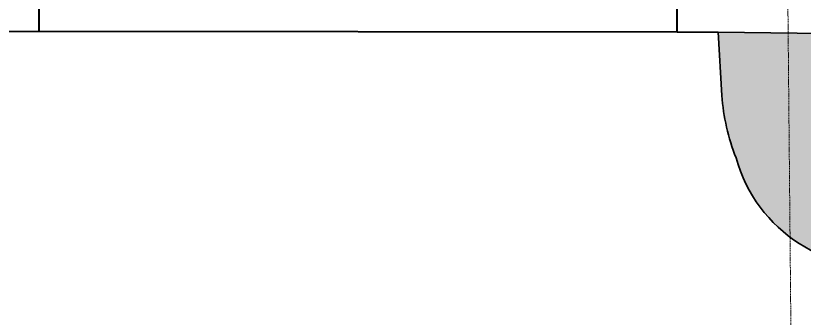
# Model space of a CAD drawing. Header units: millimetres. Extents: x 749182 to 2267578, y 70462 to 311449.
# Drawn here: x 1986673 to 1988751, y 76785 to 77581 of the extents above; entities that cross this region are included whole.
import ezdxf

# ---------------------------------------------------------------- set-up
doc = ezdxf.new("R2010")
doc.units = ezdxf.units.MM
doc.linetypes.add('ADSK_Сверху', pattern=[4.5, 3, -1.5])
for name, color, linetype, lineweight in [('Перекрытие', 7, 'Continuous', 18), ('Стены', 184, 'Continuous', 40), ('Стены разрез', 7, 'Continuous', 35)]:
    doc.layers.add(name, color=color, linetype=linetype, lineweight=lineweight)

# ---------------------------------------------------------------- blocks, each defined once
blk = doc.blocks.new('Существующие стены 1 эт - Существующие стены 1 эт-653793-01 План 1-го этажа маркировочный')
at = {"layer": 'Стены'}
for p, q in [((28513.3, 2222), (28513.6, 1922.7)), ((30195.8, 1921.6), (30195.4, 2216.4)), ((30195.8, 1921.6), (28513.6, 1922.7))]:
    blk.add_line(p, q, dxfattribs=at)
at = {"layer": 'Стены разрез'}
for p, q in [((28513.6, 1922.7), (28513.3, 2222)), ((30195.4, 2216.4), (30195.8, 1921.6)), ((27452.4, 1923.5), (28513.6, 1922.7)), ((30195.8, 1921.6), (30304, 1921.5)), ((30304, 1921.5), (31205.3, 1910.8))]:
    blk.add_line(p, q, dxfattribs=at)
blk = doc.blocks.new('Портик главного входа - Портик главного входа-658663-01 План 1-го этажа маркировочный')
at = {"layer": 'Стены'}
h = blk.add_hatch(color=256, dxfattribs=at)
h.paths.add_polyline_path([(22181.3, -2195.1), (22252.1, -2188.9), (22320.7, -2170.5), (22385.1, -2140.5), (22443.3, -2099.7), (22493.5, -2049.5), (22534.3, -1991.3), (22564.3, -1926.9), (22582.7, -1858.3), (22588.9, -1787.5), (22582.7, -1716.7), (22564.3, -1648.1), (22534.2, -1583.6), (22493.5, -1525.5), (22443.3, -1475.3), (22385.1, -1434.5), (22320.7, -1404.5), (22252.1, -1386.1), (22181.3, -1379.9), (22110.5, -1386.1), (22041.9, -1404.5), (21977.5, -1434.5), (21919.3, -1475.3), (21869.1, -1525.5), (21828.3, -1583.7), (21798.3, -1648.1), (21779.9, -1716.7), (21773.7, -1787.5), (21779.9, -1858.3), (21798.3, -1926.9), (21828.3, -1991.3), (21869.1, -2049.5), (21919.3, -2099.7), (21977.5, -2140.5), (22041.9, -2170.5), (22110.5, -2188.9)])
h.paths.add_polyline_path([(25122.4, -2192.3), (25192.9, -2186.2), (25261.2, -2167.9), (25325.3, -2138), (25383.2, -2097.4), (25433.2, -2047.4), (25473.7, -1989.5), (25503.9, -1924.3), (25521.9, -1857.1), (25528.1, -1786.7), (25521.9, -1716.2), (25503.6, -1647.9), (25473.6, -1583.6), (25433.2, -1525.9), (25383.2, -1475.9), (25325.3, -1435.4), (25261.2, -1405.5), (25192.9, -1387.2), (25122.4, -1381), (25052, -1387.2), (24983.7, -1405.5), (24919.6, -1435.4), (24861.7, -1475.9), (24811.7, -1525.9), (24771.1, -1583.9), (24741.3, -1647.9), (24723, -1716.2), (24716.8, -1786.7), (24723, -1857.1), (24741.3, -1925.4), (24771.1, -1989.5), (24811.7, -2047.4), (24861.7, -2097.4), (24919.6, -2138), (24983.7, -2167.9), (25052, -2186.2)])
h.paths.add_polyline_path([(28159.7, -2192.2), (28230.4, -2186), (28298.9, -2167.6), (28363.3, -2137.6), (28421.4, -2096.9), (28471.6, -2046.8), (28512.3, -1988.6), (28542.3, -1924.3), (28560.7, -1855.7), (28566.8, -1785), (28560.7, -1714.3), (28542.3, -1645.8), (28512.3, -1581.5), (28471.6, -1523.3), (28421.4, -1473.2), (28363.3, -1432.4), (28298.9, -1402.5), (28230.4, -1384.1), (28159.7, -1377.9), (28089, -1384.1), (28020.4, -1402.5), (27956.1, -1432.4), (27898, -1473.2), (27847.8, -1523.3), (27806.1, -1583.6), (27776.5, -1647.9), (27758.7, -1714.3), (27752.5, -1785), (27758.7, -1855.7), (27777.1, -1924.3), (27807.1, -1988.6), (27847.8, -2046.8), (27898, -2096.9), (27956.1, -2137.6), (28020.4, -2167.6), (28089, -2186)])
h.paths.add_polyline_path([(30184.6, -2189.9), (30184.6, -1372.4), (30157.5, -1372.4), (30088.4, -1382.7), (30021.9, -1404.7), (29960.1, -1437.7), (29904.9, -1480.7), (29857.8, -1532.5), (29820.2, -1591.5), (29793.3, -1656.1), (29777.7, -1724.4), (29774, -1794.3), (29782.3, -1863.8), (29802.4, -1930.9), (29833.5, -1993.6), (29874.9, -2050), (29925.3, -2098.6), (29983.2, -2137.9), (30047, -2166.7), (30114.8, -2184.2), (30184.2, -2189.9)])
h.paths.add_polyline_path([(20154.9, -2185.3), (20223.7, -2174.4), (20289.6, -2151.7), (20350.6, -2118.1), (20404.9, -2074.4), (20450.9, -2022), (20487.1, -1962.4), (20512.5, -1897.5), (20526.4, -1829.2), (20528.2, -1759.6), (20518, -1690.6), (20496, -1624.4), (20463, -1563.1), (20419.9, -1508.3), (20368, -1461.8), (20308.9, -1425), (20244.2, -1398.9), (20176.1, -1384.4), (20106.4, -1381.8), (20106.4, -2185.3), (20153.8, -2185.3)])
h.paths.add_polyline_path([(19707.3, -1170.1), (19896.6, -1170.1), (19892, -1101), (19875.6, -1033.6), (19848, -970), (19809.9, -912), (19762.6, -861.3), (19707.3, -819.5), (19645.7, -787.6), (19579.6, -766.7), (19510.9, -757.4), (19441.6, -759.9), (19373.8, -774.1), (19309.3, -799.7), (19250.1, -835.9), (19198, -881.6), (19154.4, -935.5), (19120.6, -996), (19097.7, -1061.5), (19086.1, -1129.8), (19086.1, -1170.1), (19645.7, -1170.1)])
h.paths.add_polyline_path([(31144.8, -1168), (31215.2, -1168), (31214.5, -1065.9), (31197, -1000.7), (31167.7, -936.9), (31128.2, -878.9), (31079.5, -828.2), (31023, -786.5), (30960.4, -754.8), (30893.3, -733.9), (30823.7, -724.6), (30753.5, -727.1), (30684.7, -741.3), (30619.2, -766.8), (30558.9, -802.8), (30505.5, -848.5), (30460.5, -902.4), (30425.2, -963.1), (30400.4, -1028.8), (30387.1, -1097.8), (30385.4, -1168), (31023, -1168)])
h.paths.add_polyline_path([(30758.4, 1304.5), (30824.8, 1315.5), (30888.3, 1337.8), (30947.1, 1370.6), (30999.3, 1413.1), (31043.5, 1463.9), (31078.3, 1521.5), (31103.9, 1590.2), (31116, 1650.2), (31117.7, 1717.5), (31204.8, 1717.5), (31205.3, 1910.8), (30304, 1921.5), (30313.9, 1754.8), (30320.7, 1698.8), (30333.2, 1643.7), (30351.3, 1590.2), (30374.7, 1527.1), (30408.5, 1468.9), (30451.9, 1417.5), (30503.5, 1374.2), (30561.7, 1340.4), (30624.9, 1317.1), (30691.1, 1305)])
h.paths.add_polyline_path([(19485.5, 1312.4), (19554.9, 1313.8), (19623, 1326.9), (19687.8, 1351.5), (19747.5, 1386.8), (19800.4, 1431.7), (19844.8, 1484.9), (19879.6, 1544.9), (19903.6, 1610), (19916.2, 1678.2), (19917, 1747.5), (19911.5, 1928.7), (19074.2, 1926.8), (19071.5, 1731.8), (19106.3, 1731.3), (19109.9, 1662), (19125.2, 1594.4), (19151.8, 1530.3), (19188.9, 1471.7), (19235.5, 1420.3), (19290.1, 1377.6), (19351.2, 1344.8), (19417, 1322.8)])
at = {"layer": 'Стены разрез'}
for p, q in [((31205.3, 1910.8), (30304, 1921.5)), ((30304, 1921.5), (30313.9, 1754.8))]:
    blk.add_line(p, q, dxfattribs=at)
for centre, radius, start, end in [((30860.6, 1792.5), 548, 183.9414, 201.6611), ((30727.8, 1693.9), 390.6, 195.3858, 3.4754)]:
    blk.add_arc(centre, radius, start, end, dxfattribs=at)

msp = doc.modelspace()

# ---------------------------------------------------------------- linework, layer by layer
at = {"layer": 'Перекрытие', "linetype": 'ADSK_Сверху'}
msp.add_line((1988708.1148, 77603.8852), (1988740.6666, 74100.0354), dxfattribs=at)

# ---------------------------------------------------------------- block references
at = {"layer": 'Стены', "color": 243, "true_color": 0xbb5389}
msp.add_blockref('Существующие стены 1 эт - Существующие стены 1 эт-653793-01 План 1-го этажа маркировочный', (1958220.2258, 75616.6187), dxfattribs=at)
at = {"layer": 'Стены'}
msp.add_blockref('Портик главного входа - Портик главного входа-658663-01 План 1-го этажа маркировочный', (1958220.2258, 75616.6187), dxfattribs=at)

doc.saveas('drawing.dxf')
